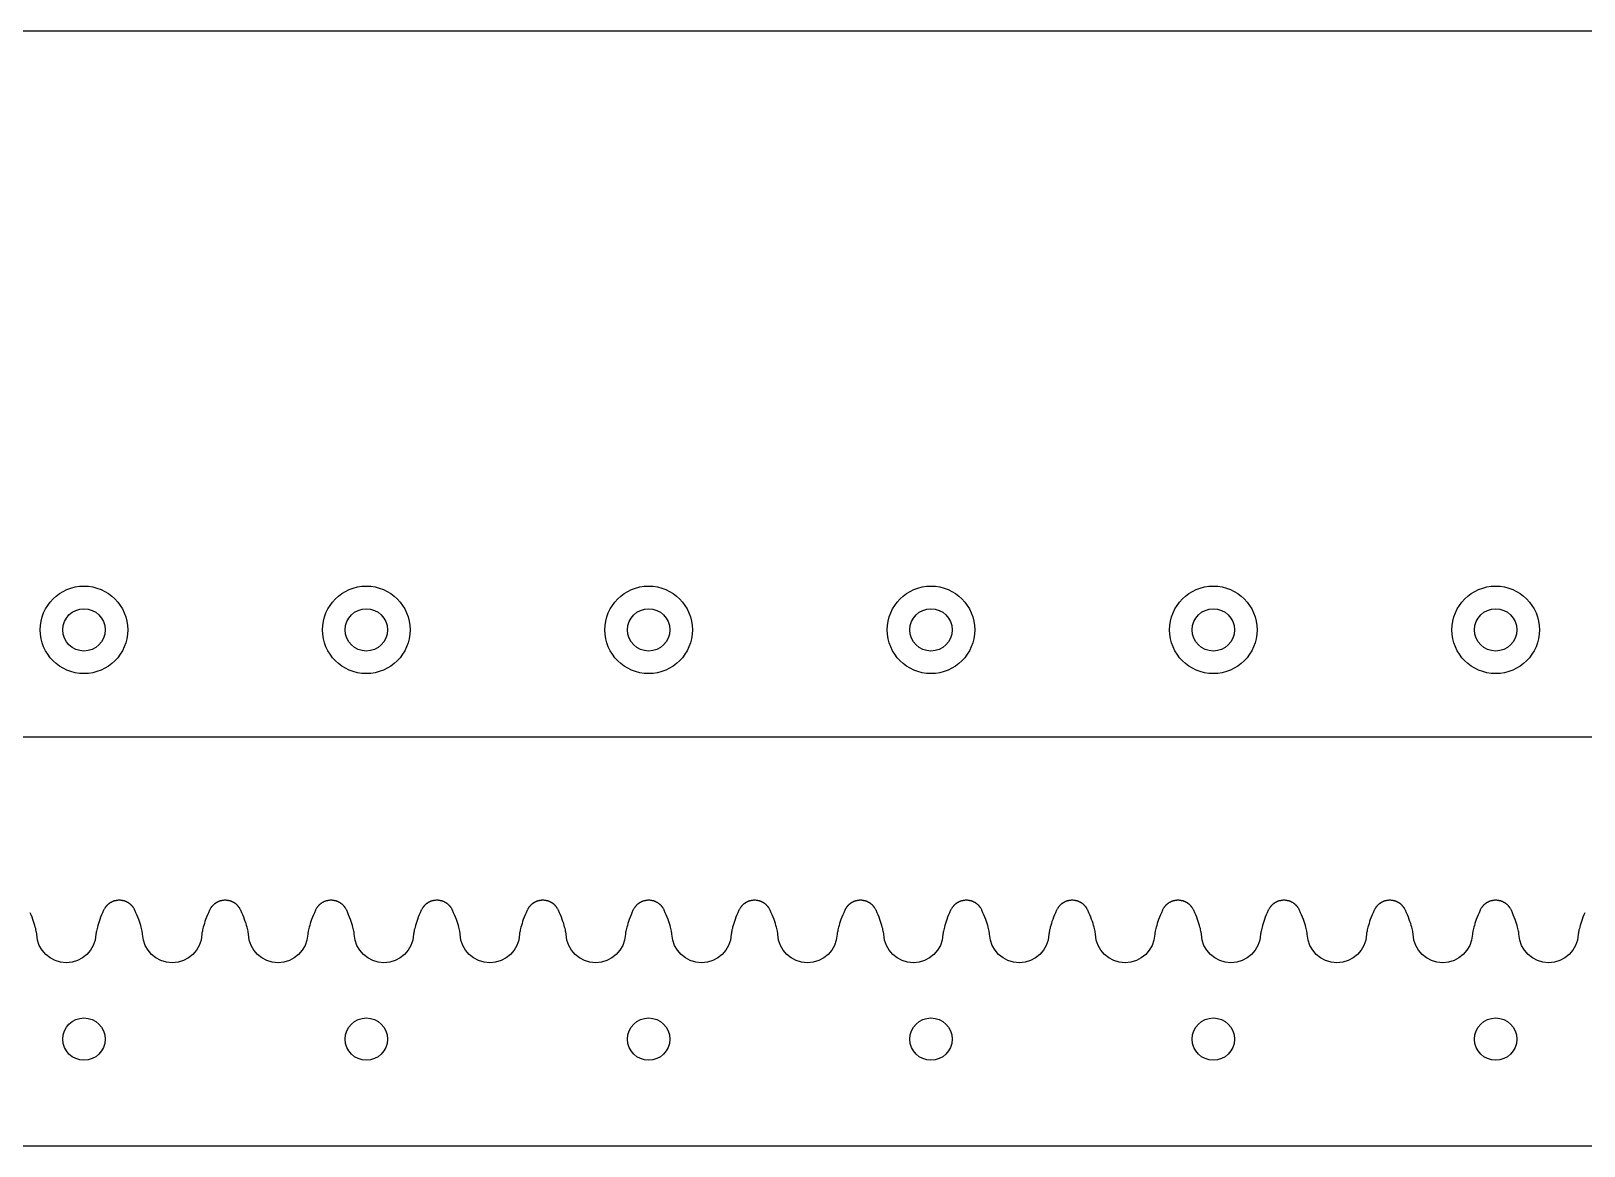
# Model space of a CAD drawing. Extents: x 0 to 903, y -444 to -259.
# Drawn here: x 115.4 to 225.4, y -444 to -365 of the extents above; entities that cross this region are included whole.
import ezdxf

# ---------------------------------------------------------------- set-up
doc = ezdxf.new("R2010")
doc.units = 0
doc.layers.add('FAB', color=7, linetype='CONTINUOUS')

msp = doc.modelspace()

# ---------------------------------------------------------------- linework, layer by layer
at = {"layer": 'FAB'}
msp.add_lwpolyline([(0, -415), (678.3, -415), (678.3, -365), (0, -365)], close=True, dxfattribs=at)
msp.add_lwpolyline([(225.47, -427.47), (225.4, -427.63), (225.33, -427.8), (225.27, -427.96), (225.22, -428.1), (225.18, -428.24), (225.14, -428.37), (225.1, -428.5), (225.08, -428.59), (225.05, -428.68), (225.04, -428.77), (225.02, -428.86), (225.01, -428.9), (225.01, -428.94), (225, -428.96), (225, -428.97), (225, -428.98), (225, -428.99), (225, -429, -0.961956), (220.8, -429), (220.8, -428.99), (220.8, -428.98), (220.8, -428.97), (220.8, -428.96), (220.8, -428.94), (220.79, -428.9), (220.78, -428.86), (220.77, -428.77), (220.75, -428.68), (220.73, -428.59), (220.7, -428.5), (220.67, -428.37), (220.63, -428.24), (220.58, -428.1), (220.53, -427.96), (220.47, -427.8), (220.4, -427.63), (220.33, -427.47), (220.26, -427.3), (220.24, -427.26), (220.22, -427.22), (220.2, -427.19), (220.18, -427.15), (220.17, -427.13), (220.15, -427.12), (220.14, -427.1), (220.13, -427.08), (220.12, -427.06), (220.1, -427.05), (220.09, -427.03), (220.08, -427.01), (220.06, -427), (220.05, -426.98), (220.03, -426.96), (220.02, -426.95), (220, -426.93), (219.98, -426.92), (219.97, -426.9), (219.95, -426.89), (219.93, -426.87), (219.92, -426.86), (219.9, -426.85), (219.88, -426.83), (219.86, -426.82), (219.85, -426.81), (219.83, -426.79), (219.81, -426.78), (219.79, -426.77), (219.77, -426.76), (219.75, -426.75), (219.73, -426.74), (219.71, -426.73), (219.69, -426.72), (219.67, -426.71), (219.65, -426.7), (219.63, -426.69), (219.61, -426.68), (219.59, -426.67), (219.57, -426.66), (219.55, -426.66), (219.53, -426.65), (219.51, -426.64), (219.49, -426.64), (219.47, -426.63), (219.45, -426.63), (219.42, -426.62), (219.4, -426.62), (219.38, -426.61), (219.36, -426.61), (219.34, -426.6), (219.32, -426.6), (219.28, -426.6), (219.23, -426.59), (219.19, -426.59), (219.15, -426.59), (219.11, -426.59), (219.07, -426.59), (219.03, -426.6), (218.98, -426.6), (218.96, -426.6), (218.94, -426.61), (218.92, -426.61), (218.9, -426.62), (218.88, -426.62), (218.86, -426.63), (218.84, -426.63), (218.82, -426.64), (218.8, -426.64), (218.77, -426.65), (218.75, -426.66), (218.73, -426.66), (218.71, -426.67), (218.69, -426.68), (218.67, -426.69), (218.65, -426.7), (218.63, -426.71), (218.61, -426.72), (218.59, -426.73), (218.57, -426.74), (218.55, -426.75), (218.53, -426.76), (218.51, -426.77), (218.49, -426.78), (218.48, -426.79), (218.46, -426.81), (218.44, -426.82), (218.42, -426.83), (218.4, -426.85), (218.39, -426.86), (218.37, -426.87), (218.35, -426.89), (218.34, -426.9), (218.32, -426.92), (218.3, -426.93), (218.29, -426.95), (218.27, -426.96), (218.26, -426.98), (218.24, -427), (218.23, -427.01), (218.21, -427.03), (218.2, -427.05), (218.19, -427.06), (218.17, -427.08), (218.16, -427.1), (218.15, -427.12), (218.14, -427.13), (218.13, -427.15), (218.1, -427.19), (218.08, -427.22), (218.06, -427.26), (218.04, -427.3), (217.97, -427.47), (217.9, -427.63), (217.83, -427.8), (217.77, -427.96), (217.72, -428.1), (217.68, -428.24), (217.64, -428.37), (217.6, -428.5), (217.58, -428.59), (217.55, -428.68), (217.54, -428.77), (217.52, -428.86), (217.51, -428.9), (217.51, -428.94), (217.5, -428.96), (217.5, -428.97), (217.5, -428.98), (217.5, -428.99), (217.5, -429, -0.961956), (213.3, -429), (213.3, -428.99), (213.3, -428.98), (213.3, -428.97), (213.3, -428.96), (213.3, -428.94), (213.29, -428.9), (213.28, -428.86), (213.27, -428.77), (213.25, -428.68), (213.23, -428.59), (213.2, -428.5), (213.17, -428.37), (213.13, -428.24), (213.08, -428.1), (213.03, -427.96), (212.97, -427.8), (212.9, -427.63), (212.83, -427.47), (212.76, -427.3), (212.74, -427.26), (212.72, -427.22), (212.7, -427.19), (212.68, -427.15), (212.67, -427.13), (212.65, -427.12), (212.64, -427.1), (212.63, -427.08), (212.62, -427.06), (212.6, -427.05), (212.59, -427.03), (212.58, -427.01), (212.56, -427), (212.55, -426.98), (212.53, -426.96), (212.52, -426.95), (212.5, -426.93), (212.48, -426.92), (212.47, -426.9), (212.45, -426.89), (212.43, -426.87), (212.42, -426.86), (212.4, -426.85), (212.38, -426.83), (212.36, -426.82), (212.35, -426.81), (212.33, -426.79), (212.31, -426.78), (212.29, -426.77), (212.27, -426.76), (212.25, -426.75), (212.23, -426.74), (212.21, -426.73), (212.19, -426.72), (212.17, -426.71), (212.15, -426.7), (212.13, -426.69), (212.11, -426.68), (212.09, -426.67), (212.07, -426.66), (212.05, -426.66), (212.03, -426.65), (212.01, -426.64), (211.99, -426.64), (211.97, -426.63), (211.95, -426.63), (211.92, -426.62), (211.9, -426.62), (211.88, -426.61), (211.86, -426.61), (211.84, -426.6), (211.82, -426.6), (211.78, -426.6), (211.73, -426.59), (211.69, -426.59), (211.65, -426.59), (211.61, -426.59), (211.57, -426.59), (211.53, -426.6), (211.48, -426.6), (211.46, -426.6), (211.44, -426.61), (211.42, -426.61), (211.4, -426.62), (211.38, -426.62), (211.36, -426.63), (211.34, -426.63), (211.32, -426.64), (211.3, -426.64), (211.27, -426.65), (211.25, -426.66), (211.23, -426.66), (211.21, -426.67), (211.19, -426.68), (211.17, -426.69), (211.15, -426.7), (211.13, -426.71), (211.11, -426.72), (211.09, -426.73), (211.07, -426.74), (211.05, -426.75), (211.03, -426.76), (211.01, -426.77), (210.99, -426.78), (210.98, -426.79), (210.96, -426.81), (210.94, -426.82), (210.92, -426.83), (210.9, -426.85), (210.89, -426.86), (210.87, -426.87), (210.85, -426.89), (210.84, -426.9), (210.82, -426.92), (210.8, -426.93), (210.79, -426.95), (210.77, -426.96), (210.76, -426.98), (210.74, -427), (210.73, -427.01), (210.71, -427.03), (210.7, -427.05), (210.69, -427.06), (210.67, -427.08), (210.66, -427.1), (210.65, -427.12), (210.64, -427.13), (210.63, -427.15), (210.6, -427.19), (210.58, -427.22), (210.56, -427.26), (210.54, -427.3), (210.47, -427.47), (210.4, -427.63), (210.33, -427.8), (210.27, -427.96), (210.22, -428.1), (210.18, -428.24), (210.14, -428.37), (210.1, -428.5), (210.08, -428.59), (210.05, -428.68), (210.04, -428.77), (210.02, -428.86), (210.01, -428.9), (210.01, -428.94), (210, -428.96), (210, -428.97), (210, -428.98), (210, -428.99), (210, -429, -0.961956), (205.8, -429), (205.8, -428.99), (205.8, -428.98), (205.8, -428.97), (205.8, -428.96), (205.8, -428.94), (205.79, -428.9), (205.78, -428.86), (205.77, -428.77), (205.75, -428.68), (205.73, -428.59), (205.7, -428.5), (205.67, -428.37), (205.63, -428.24), (205.58, -428.1), (205.53, -427.96), (205.47, -427.8), (205.4, -427.63), (205.33, -427.47), (205.26, -427.3), (205.24, -427.26), (205.22, -427.22), (205.2, -427.19), (205.18, -427.15), (205.17, -427.13), (205.15, -427.12), (205.14, -427.1), (205.13, -427.08), (205.12, -427.06), (205.1, -427.05), (205.09, -427.03), (205.08, -427.01), (205.06, -427), (205.05, -426.98), (205.03, -426.96), (205.02, -426.95), (205, -426.93), (204.98, -426.92), (204.97, -426.9), (204.95, -426.89), (204.93, -426.87), (204.92, -426.86), (204.9, -426.85), (204.88, -426.83), (204.86, -426.82), (204.85, -426.81), (204.83, -426.79), (204.81, -426.78), (204.79, -426.77), (204.77, -426.76), (204.75, -426.75), (204.73, -426.74), (204.71, -426.73), (204.69, -426.72), (204.67, -426.71), (204.65, -426.7), (204.63, -426.69), (204.61, -426.68), (204.59, -426.67), (204.57, -426.66), (204.55, -426.66), (204.53, -426.65), (204.51, -426.64), (204.49, -426.64), (204.47, -426.63), (204.45, -426.63), (204.42, -426.62), (204.4, -426.62), (204.38, -426.61), (204.36, -426.61), (204.34, -426.6), (204.32, -426.6), (204.28, -426.6), (204.23, -426.59), (204.19, -426.59), (204.15, -426.59), (204.11, -426.59), (204.07, -426.59), (204.03, -426.6), (203.98, -426.6), (203.96, -426.6), (203.94, -426.61), (203.92, -426.61), (203.9, -426.62), (203.88, -426.62), (203.86, -426.63), (203.84, -426.63), (203.82, -426.64), (203.8, -426.64), (203.77, -426.65), (203.75, -426.66), (203.73, -426.66), (203.71, -426.67), (203.69, -426.68), (203.67, -426.69), (203.65, -426.7), (203.63, -426.71), (203.61, -426.72), (203.59, -426.73), (203.57, -426.74), (203.55, -426.75), (203.53, -426.76), (203.51, -426.77), (203.49, -426.78), (203.48, -426.79), (203.46, -426.81), (203.44, -426.82), (203.42, -426.83), (203.4, -426.85), (203.39, -426.86), (203.37, -426.87), (203.35, -426.89), (203.34, -426.9), (203.32, -426.92), (203.3, -426.93), (203.29, -426.95), (203.27, -426.96), (203.26, -426.98), (203.24, -427), (203.23, -427.01), (203.21, -427.03), (203.2, -427.05), (203.19, -427.06), (203.17, -427.08), (203.16, -427.1), (203.15, -427.12), (203.14, -427.13), (203.13, -427.15), (203.1, -427.19), (203.08, -427.22), (203.06, -427.26), (203.04, -427.3), (202.97, -427.47), (202.9, -427.63), (202.83, -427.8), (202.77, -427.96), (202.72, -428.1), (202.68, -428.24), (202.64, -428.37), (202.6, -428.5), (202.58, -428.59), (202.55, -428.68), (202.54, -428.77), (202.52, -428.86), (202.51, -428.9), (202.51, -428.94), (202.5, -428.96), (202.5, -428.97), (202.5, -428.98), (202.5, -428.99), (202.5, -429, -0.961956), (198.3, -429), (198.3, -428.99), (198.3, -428.98), (198.3, -428.97), (198.3, -428.96), (198.3, -428.94), (198.29, -428.9), (198.28, -428.86), (198.27, -428.77), (198.25, -428.68), (198.23, -428.59), (198.2, -428.5), (198.17, -428.37), (198.13, -428.24), (198.08, -428.1), (198.03, -427.96), (197.97, -427.8), (197.9, -427.63), (197.83, -427.47), (197.76, -427.3), (197.74, -427.26), (197.72, -427.22), (197.7, -427.19), (197.68, -427.15), (197.67, -427.13), (197.65, -427.12), (197.64, -427.1), (197.63, -427.08), (197.62, -427.06), (197.6, -427.05), (197.59, -427.03), (197.58, -427.01), (197.56, -427), (197.55, -426.98), (197.53, -426.96), (197.52, -426.95), (197.5, -426.93), (197.48, -426.92), (197.47, -426.9), (197.45, -426.89), (197.43, -426.87), (197.42, -426.86), (197.4, -426.85), (197.38, -426.83), (197.36, -426.82), (197.35, -426.81), (197.33, -426.79), (197.31, -426.78), (197.29, -426.77), (197.27, -426.76), (197.25, -426.75), (197.23, -426.74), (197.21, -426.73), (197.19, -426.72), (197.17, -426.71), (197.15, -426.7), (197.13, -426.69), (197.11, -426.68), (197.09, -426.67), (197.07, -426.66), (197.05, -426.66), (197.03, -426.65), (197.01, -426.64), (196.99, -426.64), (196.97, -426.63), (196.95, -426.63), (196.92, -426.62), (196.9, -426.62), (196.88, -426.61), (196.86, -426.61), (196.84, -426.6), (196.82, -426.6), (196.78, -426.6), (196.73, -426.59), (196.69, -426.59), (196.65, -426.59), (196.61, -426.59), (196.57, -426.59), (196.53, -426.6), (196.48, -426.6), (196.46, -426.6), (196.44, -426.61), (196.42, -426.61), (196.4, -426.62), (196.38, -426.62), (196.36, -426.63), (196.34, -426.63), (196.32, -426.64), (196.3, -426.64), (196.27, -426.65), (196.25, -426.66), (196.23, -426.66), (196.21, -426.67), (196.19, -426.68), (196.17, -426.69), (196.15, -426.7), (196.13, -426.71), (196.11, -426.72), (196.09, -426.73), (196.07, -426.74), (196.05, -426.75), (196.03, -426.76), (196.01, -426.77), (195.99, -426.78), (195.98, -426.79), (195.96, -426.81), (195.94, -426.82), (195.92, -426.83), (195.9, -426.85), (195.89, -426.86), (195.87, -426.87), (195.85, -426.89), (195.84, -426.9), (195.82, -426.92), (195.8, -426.93), (195.79, -426.95), (195.77, -426.96), (195.76, -426.98), (195.74, -427), (195.73, -427.01), (195.71, -427.03), (195.7, -427.05), (195.69, -427.06), (195.67, -427.08), (195.66, -427.1), (195.65, -427.12), (195.64, -427.13), (195.63, -427.15), (195.6, -427.19), (195.58, -427.22), (195.56, -427.26), (195.54, -427.3), (195.47, -427.47), (195.4, -427.63), (195.33, -427.8), (195.27, -427.96), (195.22, -428.1), (195.18, -428.24), (195.14, -428.37), (195.1, -428.5), (195.08, -428.59), (195.05, -428.68), (195.04, -428.77), (195.02, -428.86), (195.01, -428.9), (195.01, -428.94), (195, -428.96), (195, -428.97), (195, -428.98), (195, -428.99), (195, -429, -0.961956), (190.8, -429), (190.8, -428.99), (190.8, -428.98), (190.8, -428.97), (190.8, -428.96), (190.8, -428.94), (190.79, -428.9), (190.78, -428.86), (190.77, -428.77), (190.75, -428.68), (190.73, -428.59), (190.7, -428.5), (190.67, -428.37), (190.63, -428.24), (190.58, -428.1), (190.53, -427.96), (190.47, -427.8), (190.4, -427.63), (190.33, -427.47), (190.26, -427.3), (190.24, -427.26), (190.22, -427.22), (190.2, -427.19), (190.18, -427.15), (190.17, -427.13), (190.15, -427.12), (190.14, -427.1), (190.13, -427.08), (190.12, -427.06), (190.1, -427.05), (190.09, -427.03), (190.08, -427.01), (190.06, -427), (190.05, -426.98), (190.03, -426.96), (190.02, -426.95), (190, -426.93), (189.98, -426.92), (189.97, -426.9), (189.95, -426.89), (189.93, -426.87), (189.92, -426.86), (189.9, -426.85), (189.88, -426.83), (189.86, -426.82), (189.85, -426.81), (189.83, -426.79), (189.81, -426.78), (189.79, -426.77), (189.77, -426.76), (189.75, -426.75), (189.73, -426.74), (189.71, -426.73), (189.69, -426.72), (189.67, -426.71), (189.65, -426.7), (189.63, -426.69), (189.61, -426.68), (189.59, -426.67), (189.57, -426.66), (189.55, -426.66), (189.53, -426.65), (189.51, -426.64), (189.49, -426.64), (189.47, -426.63), (189.45, -426.63), (189.42, -426.62), (189.4, -426.62), (189.38, -426.61), (189.36, -426.61), (189.34, -426.6), (189.32, -426.6), (189.28, -426.6), (189.23, -426.59), (189.19, -426.59), (189.15, -426.59), (189.11, -426.59), (189.07, -426.59), (189.03, -426.6), (188.98, -426.6), (188.96, -426.6), (188.94, -426.61), (188.92, -426.61), (188.9, -426.62), (188.88, -426.62), (188.86, -426.63), (188.84, -426.63), (188.82, -426.64), (188.8, -426.64), (188.77, -426.65), (188.75, -426.66), (188.73, -426.66), (188.71, -426.67), (188.69, -426.68), (188.67, -426.69), (188.65, -426.7), (188.63, -426.71), (188.61, -426.72), (188.59, -426.73), (188.57, -426.74), (188.55, -426.75), (188.53, -426.76), (188.51, -426.77), (188.49, -426.78), (188.48, -426.79), (188.46, -426.81), (188.44, -426.82), (188.42, -426.83), (188.4, -426.85), (188.39, -426.86), (188.37, -426.87), (188.35, -426.89), (188.34, -426.9), (188.32, -426.92), (188.3, -426.93), (188.29, -426.95), (188.27, -426.96), (188.26, -426.98), (188.24, -427), (188.23, -427.01), (188.21, -427.03), (188.2, -427.05), (188.19, -427.06), (188.17, -427.08), (188.16, -427.1), (188.15, -427.12), (188.14, -427.13), (188.13, -427.15), (188.1, -427.19), (188.08, -427.22), (188.06, -427.26), (188.04, -427.3), (187.97, -427.47), (187.9, -427.63), (187.83, -427.8), (187.77, -427.96), (187.72, -428.1), (187.68, -428.24), (187.64, -428.37), (187.6, -428.5), (187.58, -428.59), (187.55, -428.68), (187.54, -428.77), (187.52, -428.86), (187.51, -428.9), (187.51, -428.94), (187.5, -428.96), (187.5, -428.97), (187.5, -428.98), (187.5, -428.99), (187.5, -429, -0.961956), (183.3, -429), (183.3, -428.99), (183.3, -428.98), (183.3, -428.97), (183.3, -428.96), (183.3, -428.94), (183.29, -428.9), (183.28, -428.86), (183.27, -428.77), (183.25, -428.68), (183.23, -428.59), (183.2, -428.5), (183.17, -428.37), (183.13, -428.24), (183.08, -428.1), (183.03, -427.96), (182.97, -427.8), (182.9, -427.63), (182.83, -427.47), (182.76, -427.3), (182.74, -427.26), (182.72, -427.22), (182.7, -427.19), (182.68, -427.15), (182.67, -427.13), (182.65, -427.12), (182.64, -427.1), (182.63, -427.08), (182.62, -427.06), (182.6, -427.05), (182.59, -427.03), (182.58, -427.01), (182.56, -427), (182.55, -426.98), (182.53, -426.96), (182.52, -426.95), (182.5, -426.93), (182.48, -426.92), (182.47, -426.9), (182.45, -426.89), (182.43, -426.87), (182.42, -426.86), (182.4, -426.85), (182.38, -426.83), (182.36, -426.82), (182.35, -426.81), (182.33, -426.79), (182.31, -426.78), (182.29, -426.77), (182.27, -426.76), (182.25, -426.75), (182.23, -426.74), (182.21, -426.73), (182.19, -426.72), (182.17, -426.71), (182.15, -426.7), (182.13, -426.69), (182.11, -426.68), (182.09, -426.67), (182.07, -426.66), (182.05, -426.66), (182.03, -426.65), (182.01, -426.64), (181.99, -426.64), (181.97, -426.63), (181.95, -426.63), (181.92, -426.62), (181.9, -426.62), (181.88, -426.61), (181.86, -426.61), (181.84, -426.6), (181.82, -426.6), (181.78, -426.6), (181.73, -426.59), (181.69, -426.59), (181.65, -426.59), (181.61, -426.59), (181.57, -426.59), (181.53, -426.6), (181.48, -426.6), (181.46, -426.6), (181.44, -426.61), (181.42, -426.61), (181.4, -426.62), (181.38, -426.62), (181.36, -426.63), (181.34, -426.63), (181.32, -426.64), (181.3, -426.64), (181.27, -426.65), (181.25, -426.66), (181.23, -426.66), (181.21, -426.67), (181.19, -426.68), (181.17, -426.69), (181.15, -426.7), (181.13, -426.71), (181.11, -426.72), (181.09, -426.73), (181.07, -426.74), (181.05, -426.75), (181.03, -426.76), (181.01, -426.77), (180.99, -426.78), (180.98, -426.79), (180.96, -426.81), (180.94, -426.82), (180.92, -426.83), (180.9, -426.85), (180.89, -426.86), (180.87, -426.87), (180.85, -426.89), (180.84, -426.9), (180.82, -426.92), (180.8, -426.93), (180.79, -426.95), (180.77, -426.96), (180.76, -426.98), (180.74, -427), (180.73, -427.01), (180.71, -427.03), (180.7, -427.05), (180.69, -427.06), (180.67, -427.08), (180.66, -427.1), (180.65, -427.12), (180.64, -427.13), (180.63, -427.15), (180.6, -427.19), (180.58, -427.22), (180.56, -427.26), (180.54, -427.3), (180.47, -427.47), (180.4, -427.63), (180.33, -427.8), (180.27, -427.96), (180.22, -428.1), (180.18, -428.24), (180.14, -428.37), (180.1, -428.5), (180.08, -428.59), (180.05, -428.68), (180.04, -428.77), (180.02, -428.86), (180.01, -428.9), (180.01, -428.94), (180, -428.96), (180, -428.97), (180, -428.98), (180, -428.99), (180, -429, -0.961956), (175.8, -429), (175.8, -428.99), (175.8, -428.98), (175.8, -428.97), (175.8, -428.96), (175.8, -428.94), (175.79, -428.9), (175.78, -428.86), (175.77, -428.77), (175.75, -428.68), (175.73, -428.59), (175.7, -428.5), (175.67, -428.37), (175.63, -428.24), (175.58, -428.1), (175.53, -427.96), (175.47, -427.8), (175.4, -427.63), (175.33, -427.47), (175.26, -427.3), (175.24, -427.26), (175.22, -427.22), (175.2, -427.19), (175.18, -427.15), (175.17, -427.13), (175.15, -427.12), (175.14, -427.1), (175.13, -427.08), (175.12, -427.06), (175.1, -427.05), (175.09, -427.03), (175.08, -427.01), (175.06, -427), (175.05, -426.98), (175.03, -426.96), (175.02, -426.95), (175, -426.93), (174.98, -426.92), (174.97, -426.9), (174.95, -426.89), (174.93, -426.87), (174.92, -426.86), (174.9, -426.85), (174.88, -426.83), (174.86, -426.82), (174.85, -426.81), (174.83, -426.79), (174.81, -426.78), (174.79, -426.77), (174.77, -426.76), (174.75, -426.75), (174.73, -426.74), (174.71, -426.73), (174.69, -426.72), (174.67, -426.71), (174.65, -426.7), (174.63, -426.69), (174.61, -426.68), (174.59, -426.67), (174.57, -426.66), (174.55, -426.66), (174.53, -426.65), (174.51, -426.64), (174.49, -426.64), (174.47, -426.63), (174.45, -426.63), (174.42, -426.62), (174.4, -426.62), (174.38, -426.61), (174.36, -426.61), (174.34, -426.6), (174.32, -426.6), (174.28, -426.6), (174.23, -426.59), (174.19, -426.59), (174.15, -426.59), (174.11, -426.59), (174.07, -426.59), (174.03, -426.6), (173.98, -426.6), (173.96, -426.6), (173.94, -426.61), (173.92, -426.61), (173.9, -426.62), (173.88, -426.62), (173.86, -426.63), (173.84, -426.63), (173.82, -426.64), (173.8, -426.64), (173.77, -426.65), (173.75, -426.66), (173.73, -426.66), (173.71, -426.67), (173.69, -426.68), (173.67, -426.69), (173.65, -426.7), (173.63, -426.71), (173.61, -426.72), (173.59, -426.73), (173.57, -426.74), (173.55, -426.75), (173.53, -426.76), (173.51, -426.77), (173.49, -426.78), (173.48, -426.79), (173.46, -426.81), (173.44, -426.82), (173.42, -426.83), (173.4, -426.85), (173.39, -426.86), (173.37, -426.87), (173.35, -426.89), (173.34, -426.9), (173.32, -426.92), (173.3, -426.93), (173.29, -426.95), (173.27, -426.96), (173.26, -426.98), (173.24, -427), (173.23, -427.01), (173.21, -427.03), (173.2, -427.05), (173.19, -427.06), (173.17, -427.08), (173.16, -427.1), (173.15, -427.12), (173.14, -427.13), (173.13, -427.15), (173.1, -427.19), (173.08, -427.22), (173.06, -427.26), (173.04, -427.3), (172.97, -427.47), (172.9, -427.63), (172.83, -427.8), (172.77, -427.96), (172.72, -428.1), (172.68, -428.24), (172.64, -428.37), (172.6, -428.5), (172.58, -428.59), (172.55, -428.68), (172.54, -428.77), (172.52, -428.86), (172.51, -428.9), (172.51, -428.94), (172.5, -428.96), (172.5, -428.97), (172.5, -428.98), (172.5, -428.99), (172.5, -429, -0.961956), (168.3, -429), (168.3, -428.99), (168.3, -428.98), (168.3, -428.97), (168.3, -428.96), (168.3, -428.94), (168.29, -428.9), (168.28, -428.86), (168.27, -428.77), (168.25, -428.68), (168.23, -428.59), (168.2, -428.5), (168.17, -428.37), (168.13, -428.24), (168.08, -428.1), (168.03, -427.96), (167.97, -427.8), (167.9, -427.63), (167.83, -427.47), (167.76, -427.3), (167.74, -427.26), (167.72, -427.22), (167.7, -427.19), (167.68, -427.15), (167.67, -427.13), (167.65, -427.12), (167.64, -427.1), (167.63, -427.08), (167.62, -427.06), (167.6, -427.05), (167.59, -427.03), (167.58, -427.01), (167.56, -427), (167.55, -426.98), (167.53, -426.96), (167.52, -426.95), (167.5, -426.93), (167.48, -426.92), (167.47, -426.9), (167.45, -426.89), (167.43, -426.87), (167.42, -426.86), (167.4, -426.85), (167.38, -426.83), (167.36, -426.82), (167.35, -426.81), (167.33, -426.79), (167.31, -426.78), (167.29, -426.77), (167.27, -426.76), (167.25, -426.75), (167.23, -426.74), (167.21, -426.73), (167.19, -426.72), (167.17, -426.71), (167.15, -426.7), (167.13, -426.69), (167.11, -426.68), (167.09, -426.67), (167.07, -426.66), (167.05, -426.66), (167.03, -426.65), (167.01, -426.64), (166.99, -426.64), (166.97, -426.63), (166.95, -426.63), (166.92, -426.62), (166.9, -426.62), (166.88, -426.61), (166.86, -426.61), (166.84, -426.6), (166.82, -426.6), (166.78, -426.6), (166.73, -426.59), (166.69, -426.59), (166.65, -426.59), (166.61, -426.59), (166.57, -426.59), (166.53, -426.6), (166.48, -426.6), (166.46, -426.6), (166.44, -426.61), (166.42, -426.61), (166.4, -426.62), (166.38, -426.62), (166.36, -426.63), (166.34, -426.63), (166.32, -426.64), (166.3, -426.64), (166.27, -426.65), (166.25, -426.66), (166.23, -426.66), (166.21, -426.67), (166.19, -426.68), (166.17, -426.69), (166.15, -426.7), (166.13, -426.71), (166.11, -426.72), (166.09, -426.73), (166.07, -426.74), (166.05, -426.75), (166.03, -426.76), (166.01, -426.77), (165.99, -426.78), (165.98, -426.79), (165.96, -426.81), (165.94, -426.82), (165.92, -426.83), (165.9, -426.85), (165.89, -426.86), (165.87, -426.87), (165.85, -426.89), (165.84, -426.9), (165.82, -426.92), (165.8, -426.93), (165.79, -426.95), (165.77, -426.96), (165.76, -426.98), (165.74, -427), (165.73, -427.01), (165.71, -427.03), (165.7, -427.05), (165.69, -427.06), (165.67, -427.08), (165.66, -427.1), (165.65, -427.12), (165.64, -427.13), (165.63, -427.15), (165.6, -427.19), (165.58, -427.22), (165.56, -427.26), (165.54, -427.3), (165.47, -427.47), (165.4, -427.63), (165.33, -427.8), (165.27, -427.96), (165.22, -428.1), (165.18, -428.24), (165.14, -428.37), (165.1, -428.5), (165.08, -428.59), (165.05, -428.68), (165.04, -428.77), (165.02, -428.86), (165.01, -428.9), (165.01, -428.94), (165, -428.96), (165, -428.97), (165, -428.98), (165, -428.99), (165, -429, -0.961956), (160.8, -429), (160.8, -428.99), (160.8, -428.98), (160.8, -428.97), (160.8, -428.96), (160.8, -428.94), (160.79, -428.9), (160.78, -428.86), (160.77, -428.77), (160.75, -428.68), (160.73, -428.59), (160.7, -428.5), (160.67, -428.37), (160.63, -428.24), (160.58, -428.1), (160.53, -427.96), (160.47, -427.8), (160.4, -427.63), (160.33, -427.47), (160.26, -427.3), (160.24, -427.26), (160.22, -427.22), (160.2, -427.19), (160.18, -427.15), (160.17, -427.13), (160.15, -427.12), (160.14, -427.1), (160.13, -427.08), (160.12, -427.06), (160.1, -427.05), (160.09, -427.03), (160.08, -427.01), (160.06, -427), (160.05, -426.98), (160.03, -426.96), (160.02, -426.95), (160, -426.93), (159.98, -426.92), (159.97, -426.9), (159.95, -426.89), (159.93, -426.87), (159.92, -426.86), (159.9, -426.85), (159.88, -426.83), (159.86, -426.82), (159.85, -426.81), (159.83, -426.79), (159.81, -426.78), (159.79, -426.77), (159.77, -426.76), (159.75, -426.75), (159.73, -426.74), (159.71, -426.73), (159.69, -426.72), (159.67, -426.71), (159.65, -426.7), (159.63, -426.69), (159.61, -426.68), (159.59, -426.67), (159.57, -426.66), (159.55, -426.66), (159.53, -426.65), (159.51, -426.64), (159.49, -426.64), (159.47, -426.63), (159.45, -426.63), (159.42, -426.62), (159.4, -426.62), (159.38, -426.61), (159.36, -426.61), (159.34, -426.6), (159.32, -426.6), (159.28, -426.6), (159.23, -426.59), (159.19, -426.59), (159.15, -426.59), (159.11, -426.59), (159.07, -426.59), (159.03, -426.6), (158.98, -426.6), (158.96, -426.6), (158.94, -426.61), (158.92, -426.61), (158.9, -426.62), (158.88, -426.62), (158.86, -426.63), (158.84, -426.63), (158.82, -426.64), (158.8, -426.64), (158.77, -426.65), (158.75, -426.66), (158.73, -426.66), (158.71, -426.67), (158.69, -426.68), (158.67, -426.69), (158.65, -426.7), (158.63, -426.71), (158.61, -426.72), (158.59, -426.73), (158.57, -426.74), (158.55, -426.75), (158.53, -426.76), (158.51, -426.77), (158.49, -426.78), (158.48, -426.79), (158.46, -426.81), (158.44, -426.82), (158.42, -426.83), (158.4, -426.85), (158.39, -426.86), (158.37, -426.87), (158.35, -426.89), (158.34, -426.9), (158.32, -426.92), (158.3, -426.93), (158.29, -426.95), (158.27, -426.96), (158.26, -426.98), (158.24, -427), (158.23, -427.01), (158.21, -427.03), (158.2, -427.05), (158.19, -427.06), (158.17, -427.08), (158.16, -427.1), (158.15, -427.12), (158.14, -427.13), (158.13, -427.15), (158.1, -427.19), (158.08, -427.22), (158.06, -427.26), (158.04, -427.3), (157.97, -427.47), (157.9, -427.63), (157.83, -427.8), (157.77, -427.96), (157.72, -428.1), (157.68, -428.24), (157.64, -428.37), (157.6, -428.5), (157.58, -428.59), (157.55, -428.68), (157.54, -428.77), (157.52, -428.86), (157.51, -428.9), (157.51, -428.94), (157.5, -428.96), (157.5, -428.97), (157.5, -428.98), (157.5, -428.99), (157.5, -429, -0.961956), (153.3, -429), (153.3, -428.99), (153.3, -428.98), (153.3, -428.97), (153.3, -428.96), (153.3, -428.94), (153.29, -428.9), (153.28, -428.86), (153.27, -428.77), (153.25, -428.68), (153.23, -428.59), (153.2, -428.5), (153.17, -428.37), (153.13, -428.24), (153.08, -428.1), (153.03, -427.96), (152.97, -427.8), (152.9, -427.63), (152.83, -427.47), (152.76, -427.3), (152.74, -427.26), (152.72, -427.22), (152.7, -427.19), (152.68, -427.15), (152.67, -427.13), (152.65, -427.12), (152.64, -427.1), (152.63, -427.08), (152.62, -427.06), (152.6, -427.05), (152.59, -427.03), (152.58, -427.01), (152.56, -427), (152.55, -426.98), (152.53, -426.96), (152.52, -426.95), (152.5, -426.93), (152.48, -426.92), (152.47, -426.9), (152.45, -426.89), (152.43, -426.87), (152.42, -426.86), (152.4, -426.85), (152.38, -426.83), (152.36, -426.82), (152.35, -426.81), (152.33, -426.79), (152.31, -426.78), (152.29, -426.77), (152.27, -426.76), (152.25, -426.75), (152.23, -426.74), (152.21, -426.73), (152.19, -426.72), (152.17, -426.71), (152.15, -426.7), (152.13, -426.69), (152.11, -426.68), (152.09, -426.67), (152.07, -426.66), (152.05, -426.66), (152.03, -426.65), (152.01, -426.64), (151.99, -426.64), (151.97, -426.63), (151.95, -426.63), (151.92, -426.62), (151.9, -426.62), (151.88, -426.61), (151.86, -426.61), (151.84, -426.6), (151.82, -426.6), (151.78, -426.6), (151.73, -426.59), (151.69, -426.59), (151.65, -426.59), (151.61, -426.59), (151.57, -426.59), (151.53, -426.6), (151.48, -426.6), (151.46, -426.6), (151.44, -426.61), (151.42, -426.61), (151.4, -426.62), (151.38, -426.62), (151.36, -426.63), (151.34, -426.63), (151.32, -426.64), (151.3, -426.64), (151.27, -426.65), (151.25, -426.66), (151.23, -426.66), (151.21, -426.67), (151.19, -426.68), (151.17, -426.69), (151.15, -426.7), (151.13, -426.71), (151.11, -426.72), (151.09, -426.73), (151.07, -426.74), (151.05, -426.75), (151.03, -426.76), (151.01, -426.77), (150.99, -426.78), (150.98, -426.79), (150.96, -426.81), (150.94, -426.82), (150.92, -426.83), (150.9, -426.85), (150.89, -426.86), (150.87, -426.87), (150.85, -426.89), (150.84, -426.9), (150.82, -426.92), (150.8, -426.93), (150.79, -426.95), (150.77, -426.96), (150.76, -426.98), (150.74, -427), (150.73, -427.01), (150.71, -427.03), (150.7, -427.05), (150.69, -427.06), (150.67, -427.08), (150.66, -427.1), (150.65, -427.12), (150.64, -427.13), (150.63, -427.15), (150.6, -427.19), (150.58, -427.22), (150.56, -427.26), (150.54, -427.3), (150.47, -427.47), (150.4, -427.63), (150.33, -427.8), (150.27, -427.96), (150.22, -428.1), (150.18, -428.24), (150.14, -428.37), (150.1, -428.5), (150.08, -428.59), (150.05, -428.68), (150.04, -428.77), (150.02, -428.86), (150.01, -428.9), (150.01, -428.94), (150, -428.96), (150, -428.97), (150, -428.98), (150, -428.99), (150, -429, -0.961956), (145.8, -429), (145.8, -428.99), (145.8, -428.98), (145.8, -428.97), (145.8, -428.96), (145.8, -428.94), (145.79, -428.9), (145.78, -428.86), (145.77, -428.77), (145.75, -428.68), (145.73, -428.59), (145.7, -428.5), (145.67, -428.37), (145.63, -428.24), (145.58, -428.1), (145.53, -427.96), (145.47, -427.8), (145.4, -427.63), (145.33, -427.47), (145.26, -427.3), (145.24, -427.26), (145.22, -427.22), (145.2, -427.19), (145.18, -427.15), (145.17, -427.13), (145.15, -427.12), (145.14, -427.1), (145.13, -427.08), (145.12, -427.06), (145.1, -427.05), (145.09, -427.03), (145.08, -427.01), (145.06, -427), (145.05, -426.98), (145.03, -426.96), (145.02, -426.95), (145, -426.93), (144.98, -426.92), (144.97, -426.9), (144.95, -426.89), (144.93, -426.87), (144.92, -426.86), (144.9, -426.85), (144.88, -426.83), (144.86, -426.82), (144.85, -426.81), (144.83, -426.79), (144.81, -426.78), (144.79, -426.77), (144.77, -426.76), (144.75, -426.75), (144.73, -426.74), (144.71, -426.73), (144.69, -426.72), (144.67, -426.71), (144.65, -426.7), (144.63, -426.69), (144.61, -426.68), (144.59, -426.67), (144.57, -426.66), (144.55, -426.66), (144.53, -426.65), (144.51, -426.64), (144.49, -426.64), (144.47, -426.63), (144.45, -426.63), (144.42, -426.62), (144.4, -426.62), (144.38, -426.61), (144.36, -426.61), (144.34, -426.6), (144.32, -426.6), (144.28, -426.6), (144.23, -426.59), (144.19, -426.59), (144.15, -426.59), (144.11, -426.59), (144.07, -426.59), (144.03, -426.6), (143.98, -426.6), (143.96, -426.6), (143.94, -426.61), (143.92, -426.61), (143.9, -426.62), (143.88, -426.62), (143.86, -426.63), (143.84, -426.63), (143.82, -426.64), (143.8, -426.64), (143.77, -426.65), (143.75, -426.66), (143.73, -426.66), (143.71, -426.67), (143.69, -426.68), (143.67, -426.69), (143.65, -426.7), (143.63, -426.71), (143.61, -426.72), (143.59, -426.73), (143.57, -426.74), (143.55, -426.75), (143.53, -426.76), (143.51, -426.77), (143.49, -426.78), (143.48, -426.79), (143.46, -426.81), (143.44, -426.82), (143.42, -426.83), (143.4, -426.85), (143.39, -426.86), (143.37, -426.87), (143.35, -426.89), (143.34, -426.9), (143.32, -426.92), (143.3, -426.93), (143.29, -426.95), (143.27, -426.96), (143.26, -426.98), (143.24, -427), (143.23, -427.01), (143.21, -427.03), (143.2, -427.05), (143.19, -427.06), (143.17, -427.08), (143.16, -427.1), (143.15, -427.12), (143.14, -427.13), (143.13, -427.15), (143.1, -427.19), (143.08, -427.22), (143.06, -427.26), (143.04, -427.3), (142.97, -427.47), (142.9, -427.63), (142.83, -427.8), (142.77, -427.96), (142.72, -428.1), (142.68, -428.24), (142.64, -428.37), (142.6, -428.5), (142.58, -428.59), (142.55, -428.68), (142.54, -428.77), (142.52, -428.86), (142.51, -428.9), (142.51, -428.94), (142.5, -428.96), (142.5, -428.97), (142.5, -428.98), (142.5, -428.99), (142.5, -429, -0.961956), (138.3, -429), (138.3, -428.99), (138.3, -428.98), (138.3, -428.97), (138.3, -428.96), (138.3, -428.94), (138.29, -428.9), (138.28, -428.86), (138.27, -428.77), (138.25, -428.68), (138.23, -428.59), (138.2, -428.5), (138.17, -428.37), (138.13, -428.24), (138.08, -428.1), (138.03, -427.96), (137.97, -427.8), (137.9, -427.63), (137.83, -427.47), (137.76, -427.3), (137.74, -427.26), (137.72, -427.22), (137.7, -427.19), (137.68, -427.15), (137.67, -427.13), (137.65, -427.12), (137.64, -427.1), (137.63, -427.08), (137.62, -427.06), (137.6, -427.05), (137.59, -427.03), (137.58, -427.01), (137.56, -427), (137.55, -426.98), (137.53, -426.96), (137.52, -426.95), (137.5, -426.93), (137.48, -426.92), (137.47, -426.9), (137.45, -426.89), (137.43, -426.87), (137.42, -426.86), (137.4, -426.85), (137.38, -426.83), (137.36, -426.82), (137.35, -426.81), (137.33, -426.79), (137.31, -426.78), (137.29, -426.77), (137.27, -426.76), (137.25, -426.75), (137.23, -426.74), (137.21, -426.73), (137.19, -426.72), (137.17, -426.71), (137.15, -426.7), (137.13, -426.69), (137.11, -426.68), (137.09, -426.67), (137.07, -426.66), (137.05, -426.66), (137.03, -426.65), (137.01, -426.64), (136.99, -426.64), (136.97, -426.63), (136.95, -426.63), (136.92, -426.62), (136.9, -426.62), (136.88, -426.61), (136.86, -426.61), (136.84, -426.6), (136.82, -426.6), (136.78, -426.6), (136.73, -426.59), (136.69, -426.59), (136.65, -426.59), (136.61, -426.59), (136.57, -426.59), (136.53, -426.6), (136.48, -426.6), (136.46, -426.6), (136.44, -426.61), (136.42, -426.61), (136.4, -426.62), (136.38, -426.62), (136.36, -426.63), (136.34, -426.63), (136.32, -426.64), (136.3, -426.64), (136.27, -426.65), (136.25, -426.66), (136.23, -426.66), (136.21, -426.67), (136.19, -426.68), (136.17, -426.69), (136.15, -426.7), (136.13, -426.71), (136.11, -426.72), (136.09, -426.73), (136.07, -426.74), (136.05, -426.75), (136.03, -426.76), (136.01, -426.77), (135.99, -426.78), (135.98, -426.79), (135.96, -426.81), (135.94, -426.82), (135.92, -426.83), (135.9, -426.85), (135.89, -426.86), (135.87, -426.87), (135.85, -426.89), (135.84, -426.9), (135.82, -426.92), (135.8, -426.93), (135.79, -426.95), (135.77, -426.96), (135.76, -426.98), (135.74, -427), (135.73, -427.01), (135.71, -427.03), (135.7, -427.05), (135.69, -427.06), (135.67, -427.08), (135.66, -427.1), (135.65, -427.12), (135.64, -427.13), (135.63, -427.15), (135.6, -427.19), (135.58, -427.22), (135.56, -427.26), (135.54, -427.3), (135.47, -427.47), (135.4, -427.63), (135.33, -427.8), (135.27, -427.96), (135.22, -428.1), (135.18, -428.24), (135.14, -428.37), (135.1, -428.5), (135.08, -428.59), (135.05, -428.68), (135.04, -428.77), (135.02, -428.86), (135.01, -428.9), (135.01, -428.94), (135, -428.96), (135, -428.97), (135, -428.98), (135, -428.99), (135, -429, -0.961956), (130.8, -429), (130.8, -428.99), (130.8, -428.98), (130.8, -428.97), (130.8, -428.96), (130.8, -428.94), (130.79, -428.9), (130.78, -428.86), (130.77, -428.77), (130.75, -428.68), (130.73, -428.59), (130.7, -428.5), (130.67, -428.37), (130.63, -428.24), (130.58, -428.1), (130.53, -427.96), (130.47, -427.8), (130.4, -427.63), (130.33, -427.47), (130.26, -427.3), (130.24, -427.26), (130.22, -427.22), (130.2, -427.19), (130.18, -427.15), (130.17, -427.13), (130.15, -427.12), (130.14, -427.1), (130.13, -427.08), (130.12, -427.06), (130.1, -427.05), (130.09, -427.03), (130.08, -427.01), (130.06, -427), (130.05, -426.98), (130.03, -426.96), (130.02, -426.95), (130, -426.93), (129.98, -426.92), (129.97, -426.9), (129.95, -426.89), (129.93, -426.87), (129.92, -426.86), (129.9, -426.85), (129.88, -426.83), (129.86, -426.82), (129.85, -426.81), (129.83, -426.79), (129.81, -426.78), (129.79, -426.77), (129.77, -426.76), (129.75, -426.75), (129.73, -426.74), (129.71, -426.73), (129.69, -426.72), (129.67, -426.71), (129.65, -426.7), (129.63, -426.69), (129.61, -426.68), (129.59, -426.67), (129.57, -426.66), (129.55, -426.66), (129.53, -426.65), (129.51, -426.64), (129.49, -426.64), (129.47, -426.63), (129.45, -426.63), (129.42, -426.62), (129.4, -426.62), (129.38, -426.61), (129.36, -426.61), (129.34, -426.6), (129.32, -426.6), (129.28, -426.6), (129.23, -426.59), (129.19, -426.59), (129.15, -426.59), (129.11, -426.59), (129.07, -426.59), (129.03, -426.6), (128.98, -426.6), (128.96, -426.6), (128.94, -426.61), (128.92, -426.61), (128.9, -426.62), (128.88, -426.62), (128.86, -426.63), (128.84, -426.63), (128.82, -426.64), (128.8, -426.64), (128.77, -426.65), (128.75, -426.66), (128.73, -426.66), (128.71, -426.67), (128.69, -426.68), (128.67, -426.69), (128.65, -426.7), (128.63, -426.71), (128.61, -426.72), (128.59, -426.73), (128.57, -426.74), (128.55, -426.75), (128.53, -426.76), (128.51, -426.77), (128.49, -426.78), (128.48, -426.79), (128.46, -426.81), (128.44, -426.82), (128.42, -426.83), (128.4, -426.85), (128.39, -426.86), (128.37, -426.87), (128.35, -426.89), (128.34, -426.9), (128.32, -426.92), (128.3, -426.93), (128.29, -426.95), (128.27, -426.96), (128.26, -426.98), (128.24, -427), (128.23, -427.01), (128.21, -427.03), (128.2, -427.05), (128.19, -427.06), (128.17, -427.08), (128.16, -427.1), (128.15, -427.12), (128.14, -427.13), (128.12, -427.15), (128.1, -427.19), (128.08, -427.22), (128.06, -427.26), (128.04, -427.3), (127.97, -427.47), (127.9, -427.63), (127.83, -427.8), (127.77, -427.96), (127.72, -428.1), (127.68, -428.24), (127.64, -428.37), (127.6, -428.5), (127.58, -428.59), (127.55, -428.68), (127.54, -428.77), (127.52, -428.86), (127.51, -428.9), (127.51, -428.94), (127.5, -428.96), (127.5, -428.97), (127.5, -428.98), (127.5, -428.99), (127.5, -429, -0.961956), (123.3, -429), (123.3, -428.99), (123.3, -428.98), (123.3, -428.97), (123.3, -428.96), (123.3, -428.94), (123.29, -428.9), (123.28, -428.86), (123.27, -428.77), (123.25, -428.68), (123.23, -428.59), (123.2, -428.5), (123.17, -428.37), (123.13, -428.24), (123.08, -428.1), (123.03, -427.96), (122.97, -427.8), (122.9, -427.63), (122.83, -427.47), (122.76, -427.3), (122.74, -427.26), (122.72, -427.22), (122.7, -427.19), (122.68, -427.15), (122.67, -427.13), (122.65, -427.12), (122.64, -427.1), (122.63, -427.08), (122.62, -427.06), (122.6, -427.05), (122.59, -427.03), (122.58, -427.01), (122.56, -427), (122.55, -426.98), (122.53, -426.96), (122.52, -426.95), (122.5, -426.93), (122.48, -426.92), (122.47, -426.9), (122.45, -426.89), (122.43, -426.87), (122.42, -426.86), (122.4, -426.85), (122.38, -426.83), (122.36, -426.82), (122.35, -426.81), (122.33, -426.79), (122.31, -426.78), (122.29, -426.77), (122.27, -426.76), (122.25, -426.75), (122.23, -426.74), (122.21, -426.73), (122.19, -426.72), (122.17, -426.71), (122.15, -426.7), (122.13, -426.69), (122.11, -426.68), (122.09, -426.67), (122.07, -426.66), (122.05, -426.66), (122.03, -426.65), (122.01, -426.64), (121.99, -426.64), (121.97, -426.63), (121.95, -426.63), (121.92, -426.62), (121.9, -426.62), (121.88, -426.61), (121.86, -426.61), (121.84, -426.6), (121.82, -426.6), (121.78, -426.6), (121.73, -426.59), (121.69, -426.59), (121.65, -426.59), (121.61, -426.59), (121.57, -426.59), (121.53, -426.6), (121.48, -426.6), (121.46, -426.6), (121.44, -426.61), (121.42, -426.61), (121.4, -426.62), (121.38, -426.62), (121.36, -426.63), (121.34, -426.63), (121.32, -426.64), (121.3, -426.64), (121.27, -426.65), (121.25, -426.66), (121.23, -426.66), (121.21, -426.67), (121.19, -426.68), (121.17, -426.69), (121.15, -426.7), (121.13, -426.71), (121.11, -426.72), (121.09, -426.73), (121.07, -426.74), (121.05, -426.75), (121.03, -426.76), (121.01, -426.77), (120.99, -426.78), (120.98, -426.79), (120.96, -426.81), (120.94, -426.82), (120.92, -426.83), (120.9, -426.85), (120.89, -426.86), (120.87, -426.87), (120.85, -426.89), (120.84, -426.9), (120.82, -426.92), (120.8, -426.93), (120.79, -426.95), (120.77, -426.96), (120.76, -426.98), (120.74, -427), (120.73, -427.01), (120.71, -427.03), (120.7, -427.05), (120.69, -427.06), (120.67, -427.08), (120.66, -427.1), (120.65, -427.12), (120.64, -427.13), (120.62, -427.15), (120.6, -427.19), (120.58, -427.22), (120.56, -427.26), (120.54, -427.3), (120.47, -427.47), (120.4, -427.63), (120.33, -427.8), (120.27, -427.96), (120.22, -428.1), (120.18, -428.24), (120.14, -428.37), (120.1, -428.5), (120.08, -428.59), (120.05, -428.68), (120.04, -428.77), (120.02, -428.86), (120.01, -428.9), (120.01, -428.94), (120, -428.96), (120, -428.97), (120, -428.98), (120, -428.99), (120, -429, -0.961956), (115.8, -429), (115.8, -428.99), (115.8, -428.98), (115.8, -428.97), (115.8, -428.96), (115.8, -428.94), (115.79, -428.9), (115.78, -428.86), (115.77, -428.77), (115.75, -428.68), (115.73, -428.59), (115.7, -428.5), (115.67, -428.37), (115.63, -428.24), (115.58, -428.1), (115.53, -427.96), (115.47, -427.8), (115.4, -427.63), (115.33, -427.47)], format="xyb", dxfattribs=at)
msp.add_lwpolyline([(27.13, -444), (651.17, -444)], dxfattribs=at)
for centre, radius in [((119.15, -407.43), 3.1), ((139.15, -407.43), 3.1), ((159.15, -407.43), 3.1), ((179.15, -407.43), 3.1), ((199.15, -407.43), 3.1), ((219.15, -407.43), 3.1), ((119.15, -407.43), 1.5), ((139.15, -407.43), 1.5), ((159.15, -407.43), 1.5), ((179.15, -407.43), 1.5), ((199.15, -407.43), 1.5), ((219.15, -407.43), 1.5), ((119.15, -436.43), 1.5), ((139.15, -436.43), 1.5), ((159.15, -436.43), 1.5), ((179.15, -436.43), 1.5), ((199.15, -436.43), 1.5), ((219.15, -436.43), 1.5)]:
    msp.add_circle(centre, radius, dxfattribs=at)

doc.saveas('drawing.dxf')
